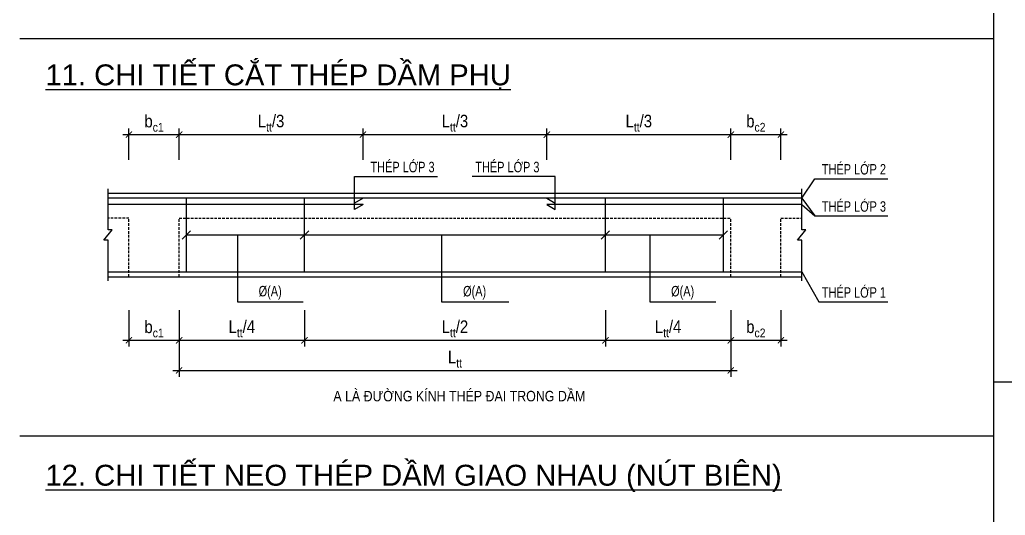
# Model space of a CAD drawing. Header units: millimetres. Extents: x 2163745 to 2518004, y -1043843 to -896215.
# Drawn here: x 2434296 to 2457880, y -943550 to -931696 of the extents above; entities that cross this region are included whole.
import ezdxf
from ezdxf.enums import TextEntityAlignment as Align

# ---------------------------------------------------------------- set-up
doc = ezdxf.new("R2010")
doc.units = ezdxf.units.MM
doc.header["$LTSCALE"] = 250
doc.header["$MEASUREMENT"] = 0
doc.linetypes.add('HIDDEN', pattern=[0.375, 0.25, -0.125])
doc.layers.get('0').update_dxf_attribs({"lineweight": 20})
doc.layers.get('DEFPOINTS').update_dxf_attribs({"color": 185, "lineweight": 20})
doc.layers.add('CDC.02.DIM', color=1, linetype='Continuous', lineweight=18)
doc.layers.add('CDC_02.DIM', color=1, linetype='Continuous', lineweight=18)
for name, color, linetype in [('CDC.03.BORDER', 3, 'Continuous'), ('CDC.04.HIDDEN', 8, 'HIDDEN'), ('CDC.05.STEEL', 4, 'Continuous'), ('CDC.06.TEXT', 2, 'Continuous'), ('CDC.11.NOTE', 8, 'Continuous')]:
    doc.layers.add(name, color=color, linetype=linetype)
doc.styles.add('ARIAL', font='arial.ttf', dxfattribs={"width": 0.85})
doc.styles.add('vnsimplex', font='vnsimplex.shx', dxfattribs={"width": 0.65})
doc.dimstyles.new('DIM1-25', dxfattribs={"dimscale": 1.2, "dimtxt": 250, "dimasz": 125, "dimexe": 125, "dimexo": 0.06, "dimgap": 100, "dimtad": 1, "dimdec": 0, "dimzin": 0, "dimdsep": 46, "dimtxsty": 'vnsimplex', "dimblk": 'ARCHTICK', "dimcen": 100, "dimdle": 125, "dimclrd": 256, "dimclre": 1, "dimclrt": 2, "dimadec": 0, "dimazin": 0, "dimtfac": 1, "dimtdec": 0, "dimtix": 1, "dimtmove": 2, "dimatfit": 0, "dimfxl": 1, "dimtolj": 1, "dimtzin": 0, "dimarcsym": 0})

# ---------------------------------------------------------------- blocks, each defined once
blk = doc.blocks.new('_ARCHTICK')
at = {"color": 0, "linetype": 'ByBlock', "ltscale": 4, "const_width": 0.15}
blk.add_lwpolyline([(-0.5, -0.5), (0.5, 0.5)], dxfattribs=at)
blk = doc.blocks.new('*D305')
at = {"layer": 'CDC.02.DIM', "color": 1, "lineweight": -2, "transparency": 16777216}
for p, q in [((2436911, -938645), (2436911, -939515)), ((2438111, -938645), (2438111, -939515))]:
    blk.add_line(p, q, dxfattribs=at)
at = {"layer": 'CDC.02.DIM', "lineweight": -2, "transparency": 16777216}
blk.add_line((2436761, -939365), (2438261, -939365), dxfattribs=at)
at = {"layer": 'DEFPOINTS', "color": 0, "transparency": 16777216}
for p in [(2436911, -938645), (2438111, -938645), (2438111, -939365)]:
    blk.add_point(p, dxfattribs=at)
at = {"layer": 'CDC.02.DIM', "lineweight": -2, "transparency": 16777216, "xscale": 149.9999999999999, "yscale": 149.9999999999999, "zscale": 149.9999999999999, "rotation": 180}
blk.add_blockref('_ARCHTICK', (2436911, -939365), dxfattribs=at)
at = {"layer": 'CDC.02.DIM', "lineweight": -2, "transparency": 16777216, "xscale": 149.9999999999999, "yscale": 149.9999999999999, "zscale": 149.9999999999999}
blk.add_blockref('_ARCHTICK', (2438111, -939365), dxfattribs=at)
at = {"layer": 'CDC.02.DIM', "color": 2, "transparency": 16777216, "insert": (2437511, -939093), "char_height": 300, "attachment_point": 5, "style": 'ARIAL'}
blk.add_mtext('\\A1;b{\\H0.7X;\\S^ c1;}', dxfattribs=at)
blk = doc.blocks.new('*D306')
at = {"layer": 'CDC.02.DIM', "color": 1, "lineweight": -2, "transparency": 16777216}
for p, q in [((2438111, -939365), (2438111, -940235)), ((2451311, -939365), (2451311, -940235))]:
    blk.add_line(p, q, dxfattribs=at)
at = {"layer": 'CDC.02.DIM', "lineweight": -2, "transparency": 16777216}
blk.add_line((2437961, -940085), (2451461, -940085), dxfattribs=at)
at = {"layer": 'DEFPOINTS', "color": 0, "transparency": 16777216}
for p in [(2438111, -939365), (2451311, -939365), (2451311, -940085)]:
    blk.add_point(p, dxfattribs=at)
at = {"layer": 'CDC.02.DIM', "lineweight": -2, "transparency": 16777216, "xscale": 149.9999999999999, "yscale": 149.9999999999999, "zscale": 149.9999999999999, "rotation": 180}
blk.add_blockref('_ARCHTICK', (2438111, -940085), dxfattribs=at)
at = {"layer": 'CDC.02.DIM', "lineweight": -2, "transparency": 16777216, "xscale": 149.9999999999999, "yscale": 149.9999999999999, "zscale": 149.9999999999999}
blk.add_blockref('_ARCHTICK', (2451311, -940085), dxfattribs=at)
at = {"layer": 'CDC.02.DIM', "color": 2, "transparency": 16777216, "insert": (2444711, -939815), "char_height": 300, "attachment_point": 5, "style": 'ARIAL'}
blk.add_mtext('\\A1;L{\\H0.7X;\\S^ tt;}', dxfattribs=at)
blk = doc.blocks.new('*D307')
at = {"layer": 'CDC.02.DIM', "color": 1, "lineweight": -2, "transparency": 16777216}
for p, q in [((2451311, -938645), (2451311, -939515)), ((2452511, -938645), (2452511, -939515))]:
    blk.add_line(p, q, dxfattribs=at)
at = {"layer": 'CDC.02.DIM', "lineweight": -2, "transparency": 16777216}
blk.add_line((2451161, -939365), (2452661, -939365), dxfattribs=at)
at = {"layer": 'DEFPOINTS', "color": 0, "transparency": 16777216}
for p in [(2451311, -938645), (2452511, -938645), (2452511, -939365)]:
    blk.add_point(p, dxfattribs=at)
at = {"layer": 'CDC.02.DIM', "lineweight": -2, "transparency": 16777216, "xscale": 149.9999999999999, "yscale": 149.9999999999999, "zscale": 149.9999999999999, "rotation": 180}
blk.add_blockref('_ARCHTICK', (2451311, -939365), dxfattribs=at)
at = {"layer": 'CDC.02.DIM', "lineweight": -2, "transparency": 16777216, "xscale": 149.9999999999999, "yscale": 149.9999999999999, "zscale": 149.9999999999999}
blk.add_blockref('_ARCHTICK', (2452511, -939365), dxfattribs=at)
at = {"layer": 'CDC.02.DIM', "color": 2, "transparency": 16777216, "insert": (2451911, -939093), "char_height": 300, "attachment_point": 5, "style": 'ARIAL'}
blk.add_mtext('\\A1;b{\\H0.7X;\\S^ c2;}', dxfattribs=at)
blk = doc.blocks.new('*D308')
at = {"layer": 'CDC.02.DIM', "color": 1, "lineweight": -2, "transparency": 16777216}
for p, q in [((2438111, -935045), (2438111, -934295)), ((2442511, -935045), (2442511, -934295))]:
    blk.add_line(p, q, dxfattribs=at)
at = {"layer": 'CDC.02.DIM', "lineweight": -2, "transparency": 16777216}
blk.add_line((2437961, -934445), (2442661, -934445), dxfattribs=at)
at = {"layer": 'DEFPOINTS', "color": 0, "transparency": 16777216}
for p in [(2442511, -934445), (2438111, -935045), (2442511, -935045)]:
    blk.add_point(p, dxfattribs=at)
at = {"layer": 'CDC.02.DIM', "lineweight": -2, "transparency": 16777216, "xscale": 149.9999999999999, "yscale": 149.9999999999999, "zscale": 149.9999999999999, "rotation": 180}
blk.add_blockref('_ARCHTICK', (2438111, -934445), dxfattribs=at)
at = {"layer": 'CDC.02.DIM', "lineweight": -2, "transparency": 16777216, "xscale": 149.9999999999999, "yscale": 149.9999999999999, "zscale": 149.9999999999999}
blk.add_blockref('_ARCHTICK', (2442511, -934445), dxfattribs=at)
at = {"layer": 'CDC.02.DIM', "color": 2, "transparency": 16777216, "insert": (2440311, -934170), "char_height": 300, "attachment_point": 5, "style": 'ARIAL'}
blk.add_mtext('\\A1;L{\\H0.7X;\\S^ tt;}/3', dxfattribs=at)
blk = doc.blocks.new('*D309')
at = {"layer": 'CDC.02.DIM', "color": 1, "lineweight": -2, "transparency": 16777216}
for p, q in [((2436911, -935045), (2436911, -934295)), ((2438111, -935045), (2438111, -934295))]:
    blk.add_line(p, q, dxfattribs=at)
at = {"layer": 'CDC.02.DIM', "lineweight": -2, "transparency": 16777216}
blk.add_line((2436761, -934445), (2438261, -934445), dxfattribs=at)
at = {"layer": 'DEFPOINTS', "color": 0, "transparency": 16777216}
for p in [(2438111, -934445), (2436911, -935045), (2438111, -935045)]:
    blk.add_point(p, dxfattribs=at)
at = {"layer": 'CDC.02.DIM', "lineweight": -2, "transparency": 16777216, "xscale": 149.9999999999999, "yscale": 149.9999999999999, "zscale": 149.9999999999999, "rotation": 180}
blk.add_blockref('_ARCHTICK', (2436911, -934445), dxfattribs=at)
at = {"layer": 'CDC.02.DIM', "lineweight": -2, "transparency": 16777216, "xscale": 149.9999999999999, "yscale": 149.9999999999999, "zscale": 149.9999999999999}
blk.add_blockref('_ARCHTICK', (2438111, -934445), dxfattribs=at)
at = {"layer": 'CDC.02.DIM', "color": 2, "transparency": 16777216, "insert": (2437511, -934173), "char_height": 300, "attachment_point": 5, "style": 'ARIAL'}
blk.add_mtext('\\A1;b{\\H0.7X;\\S^ c1;}', dxfattribs=at)
blk = doc.blocks.new('*D310')
at = {"layer": 'CDC.02.DIM', "color": 1, "lineweight": -2, "transparency": 16777216}
for p, q in [((2451311, -935045), (2451311, -934295)), ((2452511, -935045), (2452511, -934295))]:
    blk.add_line(p, q, dxfattribs=at)
at = {"layer": 'CDC.02.DIM', "lineweight": -2, "transparency": 16777216}
blk.add_line((2451161, -934445), (2452661, -934445), dxfattribs=at)
at = {"layer": 'DEFPOINTS', "color": 0, "transparency": 16777216}
for p in [(2452511, -934445), (2451311, -935045), (2452511, -935045)]:
    blk.add_point(p, dxfattribs=at)
at = {"layer": 'CDC.02.DIM', "lineweight": -2, "transparency": 16777216, "xscale": 149.9999999999999, "yscale": 149.9999999999999, "zscale": 149.9999999999999, "rotation": 180}
blk.add_blockref('_ARCHTICK', (2451311, -934445), dxfattribs=at)
at = {"layer": 'CDC.02.DIM', "lineweight": -2, "transparency": 16777216, "xscale": 149.9999999999999, "yscale": 149.9999999999999, "zscale": 149.9999999999999}
blk.add_blockref('_ARCHTICK', (2452511, -934445), dxfattribs=at)
at = {"layer": 'CDC.02.DIM', "color": 2, "transparency": 16777216, "insert": (2451911, -934173), "char_height": 300, "attachment_point": 5, "style": 'ARIAL'}
blk.add_mtext('\\A1;b{\\H0.7X;\\S^ c2;}', dxfattribs=at)
blk = doc.blocks.new('*D311')
at = {"layer": 'CDC.02.DIM', "color": 1, "lineweight": -2, "transparency": 16777216}
for p, q in [((2442511, -935045), (2442511, -934295)), ((2446911, -935045), (2446911, -934295))]:
    blk.add_line(p, q, dxfattribs=at)
at = {"layer": 'CDC.02.DIM', "lineweight": -2, "transparency": 16777216}
blk.add_line((2442361, -934445), (2447061, -934445), dxfattribs=at)
at = {"layer": 'DEFPOINTS', "color": 0, "transparency": 16777216}
for p in [(2446911, -934445), (2442511, -935045), (2446911, -935045)]:
    blk.add_point(p, dxfattribs=at)
at = {"layer": 'CDC.02.DIM', "lineweight": -2, "transparency": 16777216, "xscale": 149.9999999999999, "yscale": 149.9999999999999, "zscale": 149.9999999999999, "rotation": 180}
blk.add_blockref('_ARCHTICK', (2442511, -934445), dxfattribs=at)
at = {"layer": 'CDC.02.DIM', "lineweight": -2, "transparency": 16777216, "xscale": 149.9999999999999, "yscale": 149.9999999999999, "zscale": 149.9999999999999}
blk.add_blockref('_ARCHTICK', (2446911, -934445), dxfattribs=at)
at = {"layer": 'CDC.02.DIM', "color": 2, "transparency": 16777216, "insert": (2444711, -934170), "char_height": 300, "attachment_point": 5, "style": 'ARIAL'}
blk.add_mtext('\\A1;L{\\H0.7X;\\S^ tt;}/3', dxfattribs=at)
blk = doc.blocks.new('*D312')
at = {"layer": 'CDC.02.DIM', "color": 1, "lineweight": -2, "transparency": 16777216}
for p, q in [((2446911, -935045), (2446911, -934295)), ((2451311, -935045), (2451311, -934295))]:
    blk.add_line(p, q, dxfattribs=at)
at = {"layer": 'CDC.02.DIM', "lineweight": -2, "transparency": 16777216}
blk.add_line((2446761, -934445), (2451461, -934445), dxfattribs=at)
at = {"layer": 'DEFPOINTS', "color": 0, "transparency": 16777216}
for p in [(2451311, -934445), (2446911, -935045), (2451311, -935045)]:
    blk.add_point(p, dxfattribs=at)
at = {"layer": 'CDC.02.DIM', "lineweight": -2, "transparency": 16777216, "xscale": 149.9999999999999, "yscale": 149.9999999999999, "zscale": 149.9999999999999, "rotation": 180}
blk.add_blockref('_ARCHTICK', (2446911, -934445), dxfattribs=at)
at = {"layer": 'CDC.02.DIM', "lineweight": -2, "transparency": 16777216, "xscale": 149.9999999999999, "yscale": 149.9999999999999, "zscale": 149.9999999999999}
blk.add_blockref('_ARCHTICK', (2451311, -934445), dxfattribs=at)
at = {"layer": 'CDC.02.DIM', "color": 2, "transparency": 16777216, "insert": (2449111, -934170), "char_height": 300, "attachment_point": 5, "style": 'ARIAL'}
blk.add_mtext('\\A1;L{\\H0.7X;\\S^ tt;}/3', dxfattribs=at)
blk = doc.blocks.new('2')
at = {"layer": 'CDC_02.DIM'}
blk.add_line((-12.5, -12.5), (12.5, 12.5), dxfattribs=at)
blk = doc.blocks.new('*D313')
at = {"layer": 'CDC.02.DIM', "color": 1, "lineweight": -2, "transparency": 16777216}
for p, q in [((2448311, -938645), (2448311, -939515)), ((2451311, -938645), (2451311, -939515))]:
    blk.add_line(p, q, dxfattribs=at)
at = {"layer": 'CDC.02.DIM', "lineweight": -2, "transparency": 16777216}
blk.add_line((2448161, -939365), (2451461, -939365), dxfattribs=at)
at = {"layer": 'DEFPOINTS', "color": 0, "transparency": 16777216}
for p in [(2448311, -938645), (2451311, -938645), (2451311, -939365)]:
    blk.add_point(p, dxfattribs=at)
at = {"layer": 'CDC.02.DIM', "lineweight": -2, "transparency": 16777216, "xscale": 149.9999999999999, "yscale": 149.9999999999999, "zscale": 149.9999999999999, "rotation": 180}
blk.add_blockref('_ARCHTICK', (2448311, -939365), dxfattribs=at)
at = {"layer": 'CDC.02.DIM', "lineweight": -2, "transparency": 16777216, "xscale": 149.9999999999999, "yscale": 149.9999999999999, "zscale": 149.9999999999999}
blk.add_blockref('_ARCHTICK', (2451311, -939365), dxfattribs=at)
at = {"layer": 'CDC.02.DIM', "color": 2, "transparency": 16777216, "insert": (2449811, -939090), "char_height": 300, "attachment_point": 5, "style": 'ARIAL'}
blk.add_mtext('\\A1;L{\\H0.7X;\\S^ tt;}/4', dxfattribs=at)
blk = doc.blocks.new('*D314')
at = {"layer": 'CDC.02.DIM', "color": 1, "lineweight": -2, "transparency": 16777216}
for p, q in [((2438111, -938645), (2438111, -939515)), ((2441111, -938645), (2441111, -939515))]:
    blk.add_line(p, q, dxfattribs=at)
at = {"layer": 'CDC.02.DIM', "lineweight": -2, "transparency": 16777216}
blk.add_line((2437961, -939365), (2441261, -939365), dxfattribs=at)
at = {"layer": 'DEFPOINTS', "color": 0, "transparency": 16777216}
for p in [(2438111, -938645), (2441111, -938645), (2441111, -939365)]:
    blk.add_point(p, dxfattribs=at)
at = {"layer": 'CDC.02.DIM', "lineweight": -2, "transparency": 16777216, "xscale": 149.9999999999999, "yscale": 149.9999999999999, "zscale": 149.9999999999999, "rotation": 180}
blk.add_blockref('_ARCHTICK', (2438111, -939365), dxfattribs=at)
at = {"layer": 'CDC.02.DIM', "lineweight": -2, "transparency": 16777216, "xscale": 149.9999999999999, "yscale": 149.9999999999999, "zscale": 149.9999999999999}
blk.add_blockref('_ARCHTICK', (2441111, -939365), dxfattribs=at)
at = {"layer": 'CDC.02.DIM', "color": 2, "transparency": 16777216, "insert": (2439611, -939090), "char_height": 300, "attachment_point": 5, "style": 'ARIAL'}
blk.add_mtext('\\A1;L{\\H0.7X;\\S^ tt;}/4', dxfattribs=at)
blk = doc.blocks.new('*D315')
at = {"layer": 'CDC.02.DIM', "color": 1, "lineweight": -2, "transparency": 16777216}
for p, q in [((2441111, -938645), (2441111, -939515)), ((2448311, -938645), (2448311, -939515))]:
    blk.add_line(p, q, dxfattribs=at)
at = {"layer": 'CDC.02.DIM', "lineweight": -2, "transparency": 16777216}
blk.add_line((2440961, -939365), (2448461, -939365), dxfattribs=at)
at = {"layer": 'DEFPOINTS', "color": 0, "transparency": 16777216}
for p in [(2441111, -938645), (2448311, -938645), (2448311, -939365)]:
    blk.add_point(p, dxfattribs=at)
at = {"layer": 'CDC.02.DIM', "lineweight": -2, "transparency": 16777216, "xscale": 149.9999999999999, "yscale": 149.9999999999999, "zscale": 149.9999999999999, "rotation": 180}
blk.add_blockref('_ARCHTICK', (2441111, -939365), dxfattribs=at)
at = {"layer": 'CDC.02.DIM', "lineweight": -2, "transparency": 16777216, "xscale": 149.9999999999999, "yscale": 149.9999999999999, "zscale": 149.9999999999999}
blk.add_blockref('_ARCHTICK', (2448311, -939365), dxfattribs=at)
at = {"layer": 'CDC.02.DIM', "color": 2, "transparency": 16777216, "insert": (2444711, -939090), "char_height": 300, "attachment_point": 5, "style": 'ARIAL'}
blk.add_mtext('\\A1;L{\\H0.7X;\\S^ tt;}/2', dxfattribs=at)

msp = doc.modelspace()

# ---------------------------------------------------------------- linework, layer by layer
at = {"layer": 'CDC.03.BORDER'}
for p, q in [((2457608.5, -970627.1), (2457608.5, -917095.2)), ((2434296.3, -932144.2), (2457608.5, -932144.2)), ((2436410.7, -935845.3), (2453010.7, -935845.3)), ((2436410.7, -937845.3), (2453010.7, -937845.3)), ((2457608.5, -940354.4), (2480922.7, -940354.4)), ((2434296.3, -941652.2), (2457608.5, -941652.2))]:
    msp.add_line(p, q, dxfattribs=at)
for points in [[(2436410.7, -937945.3), (2436410.7, -936970.3), (2436310.7, -936970.3), (2436510.7, -936720.3), (2436410.7, -936720.3), (2436410.7, -935745.3)], [(2453010.7, -937945.3), (2453010.7, -936970.3), (2452910.7, -936970.3), (2453110.7, -936720.3), (2453010.7, -936720.3), (2453010.7, -935745.3)]]:
    msp.add_lwpolyline(points, dxfattribs=at)
at = {"layer": 'CDC.04.HIDDEN'}
for p, q in [((2436910.7, -936445.3), (2436410.7, -936445.3)), ((2436910.7, -937845.3), (2436910.7, -936445.3)), ((2438110.7, -936445.3), (2451310.7, -936445.3)), ((2438110.7, -937845.3), (2438110.7, -936445.3)), ((2451310.7, -937845.3), (2451310.7, -936445.3)), ((2452510.7, -937845.3), (2452510.7, -936445.3)), ((2452510.7, -936445.3), (2453010.7, -936445.3))]:
    msp.add_line(p, q, dxfattribs=at)
at = {"layer": 'CDC.05.STEEL'}
for p, q in [((2453010.7, -935965.3), (2436410.7, -935965.3)), ((2438285.4, -937725.3), (2438285.4, -935965.3)), ((2441110.7, -937725.3), (2441110.7, -935965.3)), ((2442510.7, -935965.3), (2442310.7, -936085.3)), ((2446910.7, -935965.3), (2447110.7, -936085.3)), ((2448310.7, -937725.3), (2448310.7, -935965.3)), ((2451136, -937725.3), (2451136, -935965.3)), ((2442510.7, -936116.5), (2436410.7, -936116.5)), ((2442510.7, -936116.5), (2442310.7, -936236.5)), ((2453010.7, -936116.5), (2446910.7, -936116.5)), ((2446910.7, -936116.5), (2447110.7, -936236.5)), ((2436410.7, -937725.3), (2453010.7, -937725.3))]:
    msp.add_line(p, q, dxfattribs=at)
at = {"layer": 'CDC.11.NOTE'}
for p, q in [((2442310.7, -936236.5), (2442310.7, -935445.3)), ((2442310.7, -935445.3), (2444295.2, -935445.3)), ((2447110.7, -935445.3), (2445126.1, -935445.3)), ((2447110.7, -936236.5), (2447110.7, -935445.3)), ((2453010.7, -935965.3), (2453321.4, -935498.7)), ((2453321.4, -935498.7), (2455066.8, -935498.7)), ((2453010.7, -935965.3), (2453321.4, -936388.8)), ((2453010.7, -936116.5), (2453321.4, -936388.8)), ((2453321.4, -936388.8), (2455066.8, -936388.8)), ((2438285.4, -936845.3), (2451136, -936845.3)), ((2453010.7, -937725.3), (2453417.9, -938445.3)), ((2453417.9, -938445.3), (2455066.8, -938445.3))]:
    msp.add_line(p, q, dxfattribs=at)
for points in [[(2439505.4, -936845.3), (2439505.4, -938445.3), (2441080.1, -938445.3)], [(2444387.5, -936845.3), (2444387.5, -938445.3), (2446000.1, -938445.3)], [(2449375.4, -936845.3), (2449375.4, -938445.3), (2450950.1, -938445.3)]]:
    msp.add_lwpolyline(points, dxfattribs=at)

# ---------------------------------------------------------------- block references
at = {"layer": 'CDC.11.NOTE', "xscale": 8, "yscale": 8, "zscale": 8}
for p in [(2438285.4, -936845.3), (2441110.7, -936845.3)]:
    msp.add_blockref('2', p, dxfattribs=at)
at = {"layer": 'CDC.11.NOTE', "xscale": 8, "yscale": 8, "zscale": 8, "rotation": 180}
for p in [(2448310.7, -936845.3), (2451136, -936845.3)]:
    msp.add_blockref('2', p, dxfattribs=at)

# ---------------------------------------------------------------- texts
at = {"layer": 'CDC.06.TEXT', "color": 4, "style": 'ARIAL'}
for s, p in [('%%U11. CHI TIẾT CẮT THÉP DẦM PHỤ', (2434912.4, -933265.4)), ('%%U12. CHI TIẾT NEO THÉP DẦM GIAO NHAU (NÚT BIÊN)', (2434912.4, -942842.1))]:
    msp.add_text(s, height=500, dxfattribs=at).set_placement(p)
at = {"layer": 'CDC.06.TEXT', "style": 'ARIAL', "width": 0.75}
for p in [(2443456.5, -935345.3), (2445964.9, -935345.3)]:
    msp.add_text('THÉP LỚP 3', height=250, dxfattribs=at).set_placement(p, align=Align.CENTER)
at = {"layer": 'CDC.06.TEXT', "style": 'ARIAL'}
for s, width, p in [('THÉP LỚP 2', 0.75, (2453490.7, -935398.7)), ('THÉP LỚP 3', 0.75, (2453490.7, -936288.8)), ('THÉP LỚP 1', 0.75, (2453490.7, -938345.3)), ('A LÀ ĐƯỜNG KÍNH THÉP ĐAI TRONG DẦM', 0.85, (2441800.3, -940824.5))]:
    msp.add_text(s, height=250, dxfattribs=dict(at, width=width)).set_placement(p)
at = {"layer": 'CDC.06.TEXT', "style": 'ARIAL', "width": 0.75}
for p in [(2440289.4, -938220.3), (2445181.6, -938220.3), (2450159.4, -938220.3)]:
    msp.add_text('%%C(A)', height=250, dxfattribs=at).set_placement(p, align=Align.MIDDLE)

# ---------------------------------------------------------------- dimensions: what is measured, and where the dimension line sits
at = {"layer": 'CDC.02.DIM'}
for base, p1, p2, text, picture, middle in [((2438110.7, -934445.3), (2436910.7, -935045.3), (2438110.7, -935045.3), 'b{\\H0.7X;\\S^ c1;}', '*D309', (2437510.7, -934172.8)), ((2452510.7, -934445.3), (2451310.7, -935045.3), (2452510.7, -935045.3), 'b{\\H0.7X;\\S^ c2;}', '*D310', (2451910.7, -934172.8)), ((2438110.7, -939365.3), (2436910.7, -938645.3), (2438110.7, -938645.3), 'b{\\H0.7X;\\S^ c1;}', '*D305', (2437510.7, -939092.8)), ((2441110.7, -939365.3), (2438110.7, -938645.3), (2441110.7, -938645.3), 'L{\\H0.7X;\\S^ tt;}/4', '*D314', (2439610.7, -939090.2)), ((2448310.7, -939365.3), (2441110.7, -938645.3), (2448310.7, -938645.3), 'L{\\H0.7X;\\S^ tt;}/2', '*D315', (2444710.7, -939090.2)), ((2451310.7, -939365.3), (2448310.7, -938645.3), (2451310.7, -938645.3), 'L{\\H0.7X;\\S^ tt;}/4', '*D313', (2449810.7, -939090.2)), ((2452510.7, -939365.3), (2451310.7, -938645.3), (2452510.7, -938645.3), 'b{\\H0.7X;\\S^ c2;}', '*D307', (2451910.7, -939092.8)), ((2451310.7, -940085.3), (2438110.7, -939365.3), (2451310.7, -939365.3), 'L{\\H0.7X;\\S^ tt;}', '*D306', (2444710.7, -939815.3))]:
    dim = msp.add_linear_dim(base=base, p1=p1, p2=p2, text=text, dimstyle='DIM1-25', override={"dimtxsty": 'ARIAL'}, dxfattribs=at)
    dim.commit()
    dim.dimension.update_dxf_attribs({"geometry": picture, "text_midpoint": middle})
for p1, p2, picture, middle in [((2438110.7, -935045.3), (2442510.7, -935045.3), '*D308', (2440310.7, -934170.1)), ((2442510.7, -935045.3), (2446910.7, -935045.3), '*D311', (2444710.7, -934170.1)), ((2446910.7, -935045.3), (2451310.7, -935045.3), '*D312', (2449110.7, -934170.1))]:
    dim = msp.add_aligned_dim(p1=p1, p2=p2, distance=600, text='L{\\H0.7X;\\S^ tt;}/3', dimstyle='DIM1-25', override={"dimtxsty": 'ARIAL'}, dxfattribs=at)
    dim.commit()
    dim.dimension.update_dxf_attribs({"geometry": picture, "text_midpoint": middle})

doc.saveas('drawing.dxf')
